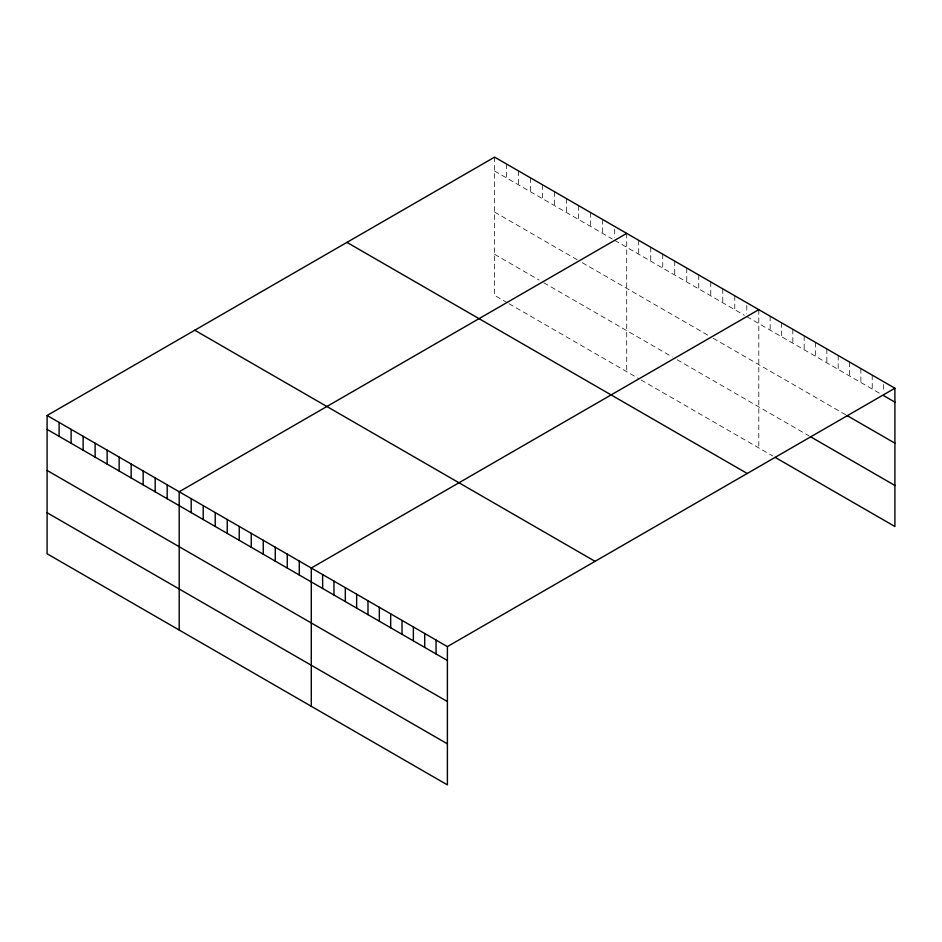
<?xml version="1.0" encoding="UTF-8"?>
<svg xmlns="http://www.w3.org/2000/svg" width="942" height="942" viewBox="0 0 942 942"><rect width="100%" height="100%" fill="white"/><g stroke="black" fill="none" stroke-linecap="round" stroke-linejoin="round"><path stroke-width="0.71" stroke-dasharray="4.71 3.53" d="M494.609 157.126L494.609 295.399L506.619 302.335M494.609 171.032L612.3 238.974M614.702 240.363L744.392 315.24M746.794 316.63L881.041 394.133M494.609 212.08L577.47 259.91M582.274 262.688L708.36 335.482M713.165 338.26L845.751 414.798M494.609 254.364L539.048 280.01M543.852 282.788L672.341 356.971M677.145 359.75L809.213 435.993M509.021 303.724L638.711 378.602M641.113 379.991L772.664 455.94M883.561 384.466L883.561 391.413M872.221 375.128L872.221 389.034M860.87 368.581L860.87 382.487M849.531 362.034L849.531 375.94M838.192 355.487L838.192 369.394M826.852 348.94L826.852 362.847M815.513 342.393L815.513 356.3M804.174 335.847L804.174 349.753M792.823 329.3L792.823 343.206M781.483 322.753L781.483 336.659M770.144 316.194L770.144 330.112M758.805 309.647L758.805 447.933M746.794 305.502L746.794 313.851M734.784 295.788L734.784 309.694M722.773 288.853L722.773 302.759M710.763 281.917L710.763 295.823M698.764 274.982L698.764 288.9M686.753 268.058L686.753 281.964M674.743 261.122L674.743 275.029M662.732 254.187L662.732 268.093M650.722 247.251L650.722 261.158M638.711 240.316L638.711 254.234M626.713 233.392L626.713 371.666M614.702 229.236L614.702 237.584M602.692 219.521L602.692 233.428M590.681 212.586L590.681 226.492M578.671 205.65L578.671 219.568M566.66 198.727L566.66 212.633M554.661 191.791L554.661 205.697M542.651 184.856L542.651 198.762M530.64 177.92L530.64 191.827M518.63 170.985L518.63 184.903M506.619 164.061L506.619 177.967"/><path stroke-width="1.41" d="M47.1 415.493L447.391 646.601L447.391 784.874L47.1 553.778L47.1 415.493L494.609 157.126L894.9 388.222L894.9 526.507L775.184 457.388M626.713 233.392L179.192 491.759L179.192 630.033M758.805 309.647L311.284 568.026L311.284 706.3M447.391 646.601L894.9 388.222M883.561 395.593L894.9 402.14M847.011 415.528L894.9 443.176M810.473 436.723L894.9 485.46M346.939 242.388L747.218 473.485M194.782 330.23L595.061 561.338M47.1 429.399L447.391 660.507M47.1 470.447L447.391 701.543M47.1 512.731L447.391 743.839M436.04 640.054L436.04 653.96M424.701 633.495L424.701 647.413M413.361 626.948L413.361 640.866M402.022 620.401L402.022 634.307M390.683 613.854L390.683 627.761M379.343 607.307L379.343 621.214M367.992 600.76L367.992 614.667M356.653 594.214L356.653 608.12M345.314 587.667L345.314 601.573M333.974 581.12L333.974 595.026M322.635 574.573L322.635 588.479M299.285 561.091L299.285 574.997M287.275 554.155L287.275 568.061M275.264 547.22L275.264 561.126M263.254 540.284L263.254 554.202M251.243 533.36L251.243 547.267M239.233 526.425L239.233 540.331M227.234 519.489L227.234 533.396M215.223 512.554L215.223 526.46M203.213 505.618L203.213 519.537M191.202 498.695L191.202 512.601M167.181 484.824L167.181 498.73M155.183 477.888L155.183 491.795M143.172 470.953L143.172 484.871M131.162 464.029L131.162 477.935M119.151 457.094L119.151 471M107.141 450.158L107.141 464.065M95.13 443.223L95.13 457.129M83.131 436.287L83.131 450.205M71.121 429.364L71.121 443.27M59.111 422.428L59.111 436.334"/></g></svg>
